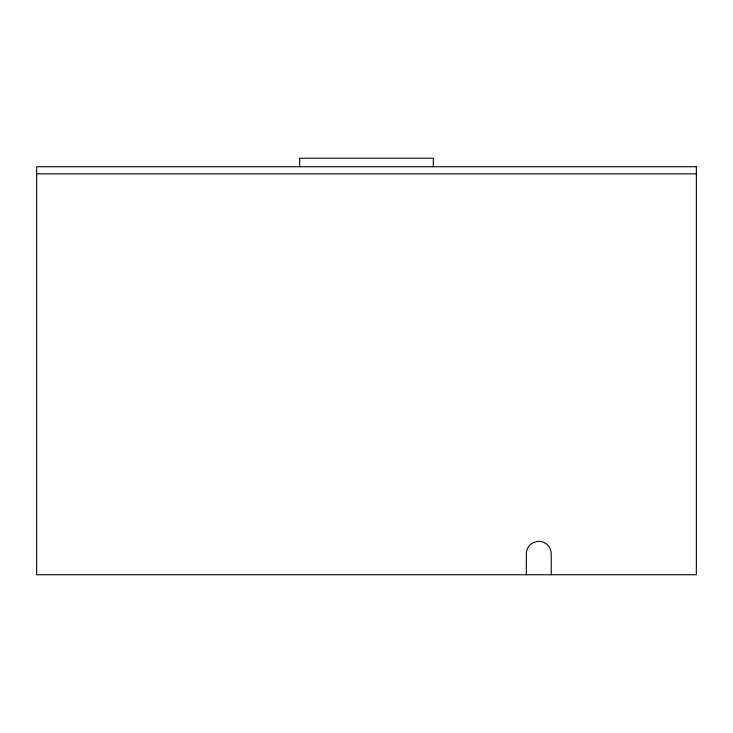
<?xml version="1.0" encoding="UTF-8"?>
<svg xmlns="http://www.w3.org/2000/svg" width="733" height="733" viewBox="0 0 733 733"><rect width="100%" height="100%" fill="white"/><g stroke="black" fill="none" stroke-linecap="round" stroke-linejoin="round"><path stroke-width="1.1" d="M36.65 173.886L696.35 173.886M551.216 574.754L551.216 553.781A12.443 12.443 0 0 0 538.773 541.348A12.443 12.443 0 0 0 526.34 553.781L526.34 574.754M433.313 166.73L433.313 158.246L299.687 158.246L299.687 166.73M696.35 166.73L36.65 166.73L36.65 574.754L696.35 574.754L696.35 166.73"/></g></svg>
